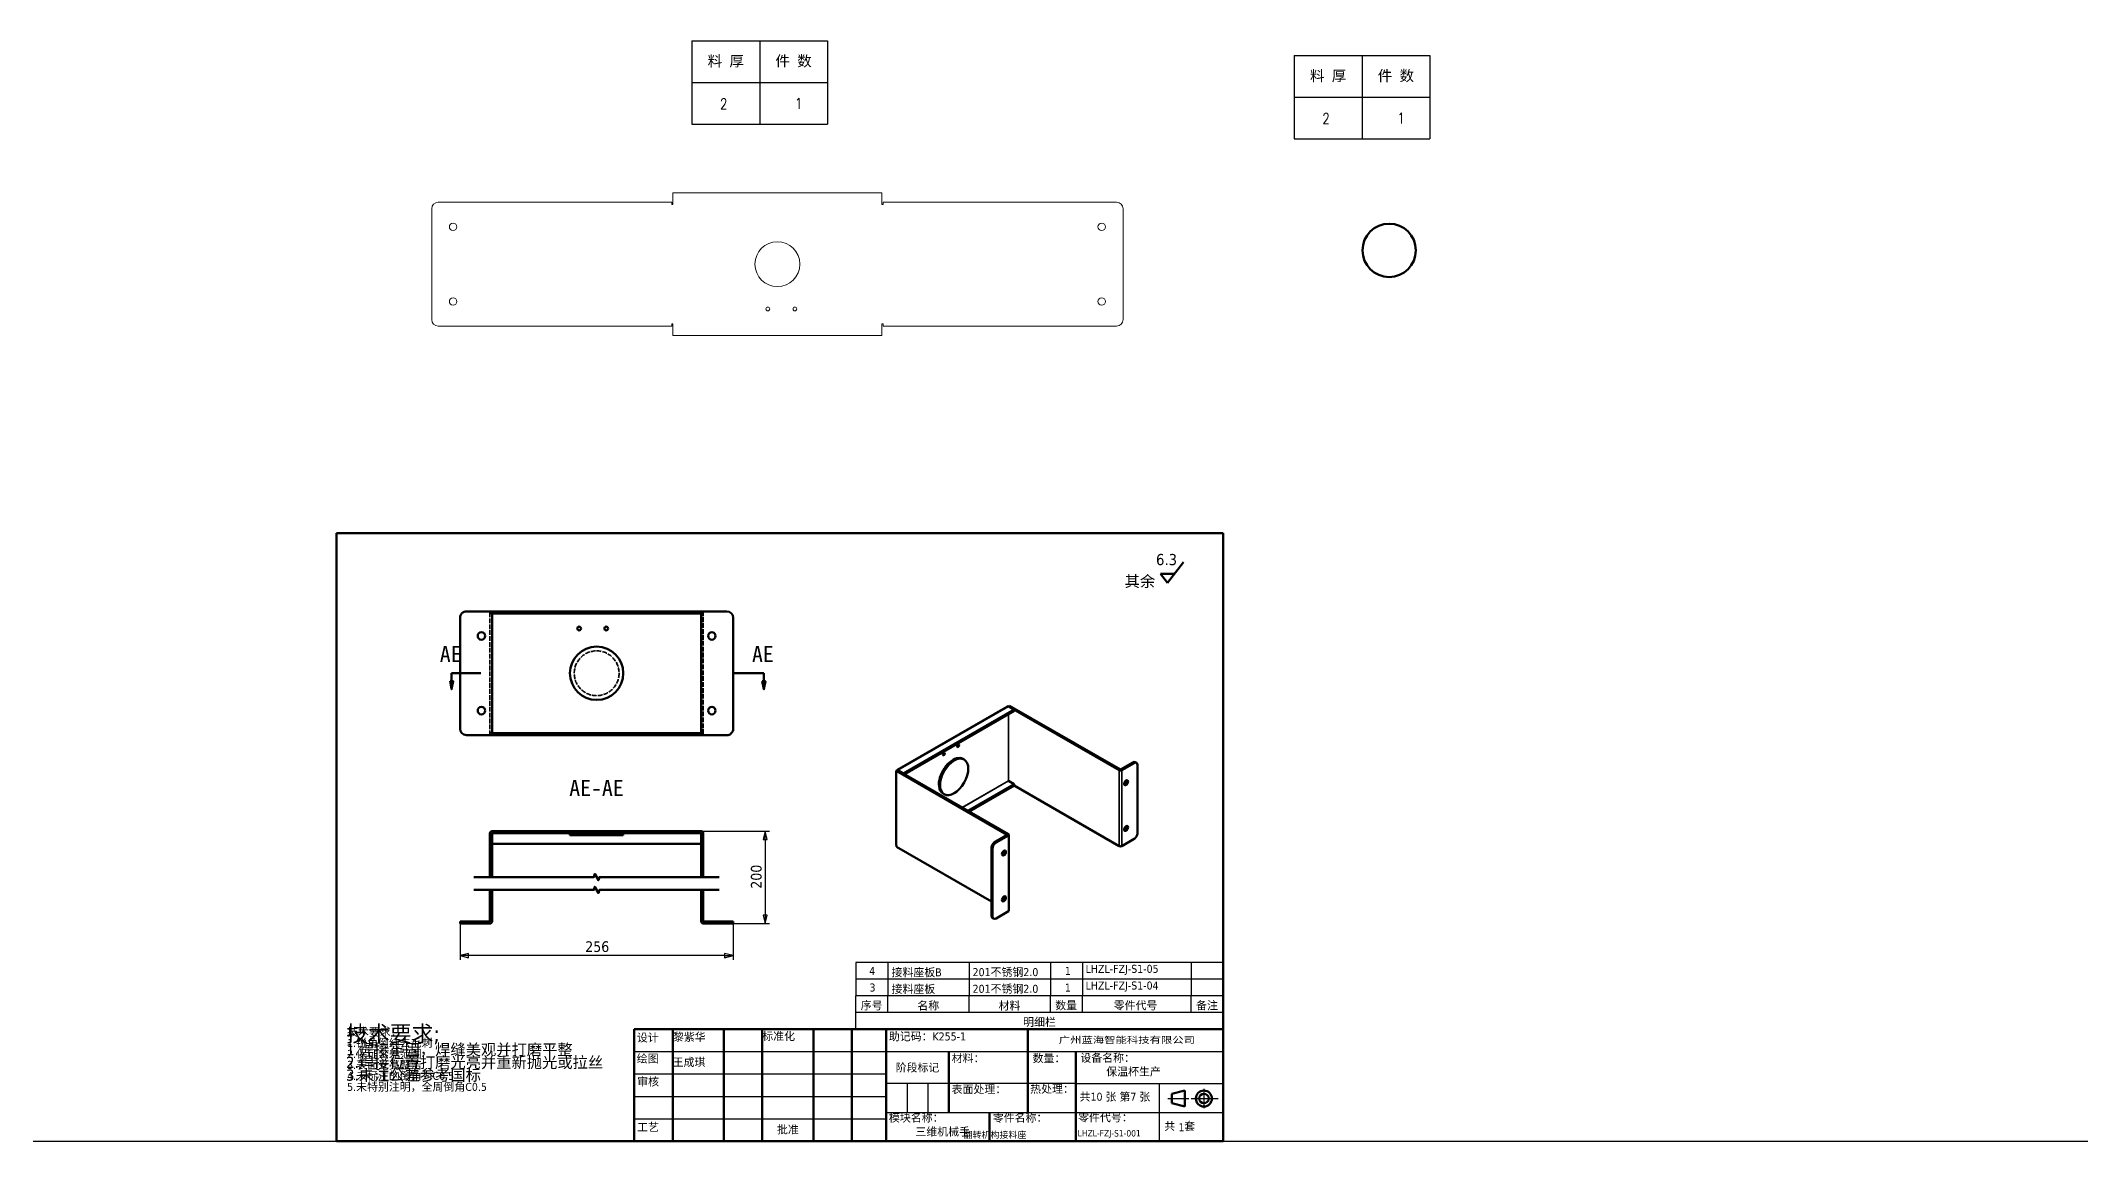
# Model space of a CAD drawing. Header units: millimetres. Extents: x 1472 to 285341, y -86221 to 5170.
# Drawn here: x 18563 to 20475, y -3300 to -2269 of the extents above; entities that cross this region are included whole.
import ezdxf
from ezdxf.enums import TextEntityAlignment as Align

# ---------------------------------------------------------------- set-up
doc = ezdxf.new("R2010")
doc.units = ezdxf.units.MM
doc.linetypes.add('CHAIN', pattern=[0.3543, 0.2362, -0.0295, 0.0591, -0.0295])
doc.linetypes.add('DASHED', pattern=[0.2067, 0.1654, -0.0413])
for name, color, linetype, lineweight in [('剖切线 (ISO)', 7, 'CHAIN', 70), ('剖面线 (ISO)', 7, 'Continuous', 18), ('可见 (ISO)', 7, 'Continuous', 50), ('可见窄的 (ISO)', 7, 'Continuous', 35), ('图框 (ISO)', 7, 'Continuous', 70), ('折线 (ISO)', 7, 'Continuous', 50), ('标题 (ISO)', 7, 'Continuous', 50), ('符号 (ISO)', 7, 'Continuous', 25), ('隐藏 (ISO)', 7, 'DASHED', 35)]:
    doc.layers.add(name, color=color, linetype=linetype, lineweight=lineweight)
doc.layers.add('尺寸 (ISO)', color=5, linetype='Continuous', lineweight=25, true_color=0x0000ff)
doc.styles.add('DIM', font='romans.shx', dxfattribs={"width": 0.8, "bigfont": 'bigfont.shx'})
doc.styles.get("Standard").update_dxf_attribs({"font": 'arial.ttf'})
doc.styles.add('文本样式19', font='tahoma.ttf')
doc.styles.add('文本样式91', font='tahoma.ttf')
doc.styles.add('标签文本 (ISO)', font='simfang.ttf')
doc.styles.add('注释文本 (ISO)', font='tahoma.ttf')
doc.dimstyles.new('默认 (GB)', dxfattribs={"dimscale": 4, "dimtxt": 2.5, "dimasz": 2, "dimexe": 1, "dimexo": 0, "dimgap": 0.75, "dimtad": 1, "dimtoh": 1, "dimrnd": 1e-08, "dimdsep": 46, "dimtxsty": '注释文本 (ISO)', "dimblk": 'Filled-1', "dimcen": 0.09, "dimdle": 10, "dimclrd": 256, "dimclre": 256, "dimclrt": 256, "dimaunit": 1, "dimazin": 2, "dimtfac": 0.8, "dimtdec": 3, "dimtmove": 0, "dimatfit": 3, "dimldrblk": 'Filled-2', "dimfxl": 0, "dimtolj": 1, "dimtzin": 0, "dimlwd": -1, "dimlwe": -1, "dimarcsym": 0})

# ---------------------------------------------------------------- blocks, each defined once
blk = doc.blocks.new('图框 A3-A4')
at = {"layer": '图框 (ISO)'}
for p, q in [((287, 200), (10, 200)), ((10, 200), (10, 10)), ((287, 10), (287, 200)), ((10, 10), (287, 10))]:
    blk.add_line(p, q, dxfattribs=at)
blk = doc.blocks.new('标题栏 GB1')
at = {"layer": '标题 (ISO)'}
for p, q in [((361.15, 211.7), (366.21, 218.12)), ((361.15, 211.7), (359.01, 214.46)), ((359.01, 214.46), (363.33, 214.46)), ((194.57, 65.23), (194.57, 72.23)), ((194.57, 72.23), (378.57, 72.23)), ((206.57, 65.23), (206.57, 72.23)), ((222.57, 65.23), (222.57, 72.23)), ((234.57, 65.23), (234.57, 72.23)), ((250.57, 65.23), (250.57, 72.23)), ((262.57, 65.23), (262.57, 72.23)), ((273.31, 65.23), (273.31, 72.23)), ((317.57, 65.23), (317.57, 72.23)), ((378.57, 72.23), (378.57, 65.23)), ((194.57, 37.23), (194.57, 65.23)), ((206.57, 37.23), (206.57, 65.23)), ((222.57, 44.23), (222.57, 65.23)), ((234.57, 37.23), (234.57, 65.23)), ((250.57, 37.23), (250.57, 65.23)), ((262.57, 37.23), (262.57, 65.23)), ((273.31, 65.23), (273.31, 37.23)), ((317.57, 55.23), (317.57, 65.23)), ((378.57, 65.23), (378.57, 37.23)), ((317.57, 55.23), (317.57, 46.23)), ((366.57, 53.06), (362.57, 52.06)), ((362.57, 52.06), (362.57, 49.06)), ((366.57, 48.06), (366.57, 53.06)), ((305.57, 46.23), (305.57, 37.23)), ((362.57, 49.06), (366.57, 48.06)), ((222.57, 44.23), (222.57, 37.23)), ((378.57, 37.23), (194.57, 37.23))]:
    blk.add_line(p, q, dxfattribs=at)
at = {"layer": '标题 (ISO)', "lineweight": 25}
for p, q in [((194.57, 65.23), (273.31, 65.23)), ((273.31, 65.23), (378.57, 65.23)), ((194.57, 58.23), (273.31, 58.23)), ((194.57, 51.23), (273.31, 51.23)), ((332.57, 55.23), (273.31, 55.23)), ((279.81, 55.23), (279.81, 46.23)), ((286.31, 55.23), (286.31, 46.23)), ((332.57, 55.23), (378.57, 55.23)), ((358.57, 55.23), (358.57, 46.23)), ((372.58, 53.56), (372.58, 47.56)), ((273.31, 46.23), (378.57, 46.23)), ((358.57, 46.23), (358.57, 37.23)), ((361.32, 50.56), (367.88, 50.56)), ((368.55, 50.56), (370.07, 50.56)), ((370.07, 50.56), (376.97, 50.56)), ((194.57, 44.23), (273.31, 44.23))]:
    blk.add_line(p, q, dxfattribs=at)
at = {"layer": '标题 (ISO)', "lineweight": 50}
for p, q in [((292.81, 65.23), (292.81, 46.23)), ((332.57, 65.23), (332.57, 37.23))]:
    blk.add_line(p, q, dxfattribs=at)
at = {"layer": '标题 (ISO)'}
for radius in [2.5, 1.5]:
    blk.add_circle((372.57, 50.56), radius, dxfattribs=at)
at = {"layer": '标题 (ISO)', "style": '注释文本 (ISO)'}
blk.add_text('阶段标记', height=2.5, dxfattribs=at).set_placement((283.06, 60.23), align=Align.MIDDLE_CENTER)
for s, insert, char_height, attachment_point in [('\\fTahoma|b0|i0;\\H3.5000;6.3', (357.6, 220.71), 3.5, 1), ('\\fTahoma|b0|i0;\\H3.5000;其余', (347.8, 213.91), 3.5, 1), ('\\fTahoma|b0|i0;设计', (195.38, 70.83), 2.5, 1), ('\\f仿宋|b0|i0;\\H2.5000;黎紫华', (206.66, 71.05), 2.5, 1), ('\\fTahoma|b0|i0;标准化', (234.57, 71.28), 2.5, 1), ('助记码：K255-1', (274.11, 71.21), 2.5, 1), ('\\fTahoma|b0|i0;\\W1.30;\\H2.0000;广州\\fArial|b0|i0;\\W1.30;\\H2.0000;蓝海\\fTahoma|b0|i0;\\W1.30;\\H2.0000;智能科技有限公司', (348.5, 68.73), 2, 5), ('\\fTahoma|b0|i0;绘图', (195.35, 64.28), 2.5, 1), ('\\fTahoma|b0|i0;材料：', (293.76, 64.39), 2.5, 1), ('\\fTahoma|b0|i0;数量：', (319.04, 64.37), 2.5, 1), ('\\fTahoma|b0|i0;设备名称：', (333.96, 64.5), 2.5, 1), ('\\fTahoma|b0|i0;审核', (195.48, 57.07), 2.5, 1), ('保温杯生产', (342.05, 60.22), 2.5, 1), ('\\fTahoma|b0|i0;热处理：', (318.29, 54.82), 2.5, 1), ('\\fTahoma|b0|i0;模块名称：', (274.14, 45.81), 2.5, 1), ('\\fTahoma|b0|i0;零件名称：', (306.59, 45.8), 2.5, 1), ('\\fTahoma|b0|i0;零件代号：', (333.25, 45.9), 2.5, 1), ('\\fTahoma|b0|i0;批准', (242.57, 40.73), 2.5, 5), ('三维机械手', (282.42, 41.45), 2.5, 1), ('1', (364.63, 42.81), 2.5, 1)]:
    blk.add_mtext(s, dxfattribs=dict(at, insert=insert, char_height=char_height, attachment_point=attachment_point))
at = {"layer": '标题 (ISO)', "insert": (104.85, 72.61), "char_height": 2.5, "attachment_point": 1, "line_spacing_factor": 0.823237, "style": '注释文本 (ISO)'}
blk.add_mtext('\\fTahoma|b0|i0;技术要求：\\P1.锐角倒纯去毛刺\\P2.保证公差范围\\P3.表面光亮整洁\\P4.未标注的倒角为C0.5\\P5.未特别注明，全周倒角C0.5\\P', dxfattribs=at)
at = {"layer": '标题 (ISO)', "char_height": 2.5, "attachment_point": 1, "style": '注释文本 (ISO)'}
for s, insert, width in [('\\f仿宋|b0|i0;\\H2.5000;王成琪', (206.57, 63.16), 11.2281), ('\\fTahoma|b0|i0;表面处理：', (293.74, 54.71), 17.19), ('\\fTahoma|b0|i0;工艺', (195.45, 42.85), 6.876), ('\\fTahoma|b0|i0;  共   套', (358.32, 43.18), 17.7919)]:
    blk.add_mtext(s, dxfattribs=dict(at, insert=insert, width=width))
at = {"layer": '标题 (ISO)', "insert": (333.72, 52.37), "char_height": 2.5, "width": 27.2374, "attachment_point": 1, "line_spacing_factor": 0.987884, "style": '注释文本 (ISO)'}
blk.add_mtext('共10 张 第7 张', dxfattribs=at)
at = {"layer": '标题 (ISO)'}
for tag, p, height, style in [('材料_001', (293.5, 56.7), 2.5, '注释文本 (ISO)'), ('零件代号_001', (306.4, 37.87), 2, '文本样式91'), ('描述_001', (333.1, 38.7), 2, '文本样式91')]:
    blk.add_attdef(tag, p, '', height=height, dxfattribs=dict(at, style=style))
at = {"layer": '标题 (ISO)', "style": '文本样式91'}
blk.add_attdef('热处理', text='', height=2, dxfattribs=at).set_placement((318.2, 50.63), align=Align.TOP_LEFT)
at = {"layer": '标题 (ISO)', "style": '文本样式19'}
for tag, p in [('工程核准人', (256.57, 40.73)), ('工程批准日期', (267.94, 40.73))]:
    blk.add_attdef(tag, text='', height=1, dxfattribs=at).set_placement(p, align=Align.MIDDLE_CENTER)
blk = doc.blocks.new('明细栏')
at = {"layer": '符号 (ISO)'}
for p, q in [((287, 65.83), (172.22, 65.83)), ((172.22, 65.83), (172.22, 55.41)), ((182.22, 65.83), (182.22, 55.41)), ((207.62, 65.83), (207.62, 55.41)), ((233.02, 65.83), (233.02, 55.41)), ((243.02, 65.83), (243.02, 55.41)), ((277, 65.83), (277, 55.41)), ((287, 65.83), (287, 55.41)), ((287, 60.62), (172.22, 60.62)), ((287, 55.41), (172.22, 55.41)), ((172.22, 50.21), (172.22, 55.41)), ((182.22, 50.21), (182.22, 55.41)), ((207.62, 50.21), (207.62, 55.41)), ((233.02, 50.21), (233.02, 55.41)), ((243.02, 50.21), (243.02, 55.41)), ((277, 50.21), (277, 55.41)), ((287, 50.21), (287, 55.41)), ((172.22, 45), (172.22, 50.21)), ((287, 50.21), (172.22, 50.21)), ((287, 45), (172.22, 45)), ((287, 45), (287, 50.21))]:
    blk.add_line(p, q, dxfattribs=at)
at = {"layer": '符号 (ISO)', "char_height": 2.5, "attachment_point": 7, "style": '注释文本 (ISO)'}
for s, insert in [('4', (176.41, 61.96)), ('接料座板B', (183.4, 61.23)), ('201不锈钢2.0', (208.71, 61.29)), ('1', (237.53, 61.95)), ('LHZL-FZJ-S1-05', (244.03, 61.92)), ('3', (176.5, 56.72)), ('接料座板', (183.4, 56.02)), ('201不锈钢2.0', (208.71, 56.08)), ('1', (237.53, 56.74)), ('LHZL-FZJ-S1-04', (244.03, 56.71)), ('序号', (173.75, 50.87)), ('名称', (191.46, 50.83)), ('材料', (216.83, 50.83)), ('数量', (234.53, 50.89)), ('零件代号', (252.81, 50.87)), ('备注', (278.56, 50.9)), ('明细栏', (224.52, 45.67))]:
    blk.add_mtext(s, dxfattribs=dict(at, insert=insert))
blk = doc.blocks.new('焊接')
at = {"layer": '符号 (ISO)', "insert": (-44.54, 11.05), "char_height": 2.5, "width": 89.076, "attachment_point": 1, "line_spacing_factor": 0.683636, "style": '注释文本 (ISO)'}
blk.add_mtext('{\\H2x;技术要求;\\P\\H0.7x;1.焊接牢固，焊缝美观并打磨平整\\H2.12498x; \\H0.47059x;\\P2.焊接位置打磨光亮并重新抛光或拉丝\\H1.84035x; \\H0.54337x;\\P3.未注公差参考国标\\H1.80945x; }', dxfattribs=at)
blk = doc.blocks.new('2dTransSection0')
at = {"layer": '剖切线 (ISO)', "linetype": 'Continuous'}
for p, q in [((45.44, 153.7), (45.94, 151.2)), ((46.44, 153.7), (45.44, 153.7)), ((45.94, 156.2), (45.94, 153.7)), ((45.94, 153.7), (45.94, 151.2)), ((45.94, 151.2), (46.44, 153.7)), ((143, 153.7), (143.5, 151.2)), ((144, 153.7), (143, 153.7)), ((143.5, 156.2), (143.5, 153.7)), ((143.5, 153.7), (143.5, 151.2)), ((143.5, 151.2), (144, 153.7))]:
    blk.add_line(p, q, dxfattribs=at)
at = {"layer": '剖切线 (ISO)', "linetype": 'Continuous', "lineweight": 140}
for p, q in [((45.94, 156.2), (55.08, 156.2)), ((134.36, 156.2), (143.5, 156.2))]:
    blk.add_line(p, q, dxfattribs=at)
at = {"layer": '剖切线 (ISO)', "linetype": 'Continuous', "flags": 128}
for points in [[(45.44, 153.7), (45.94, 151.2), (46.44, 153.7), (45.44, 153.7)], [(143, 153.7), (143.5, 151.2), (144, 153.7), (143, 153.7)]]:
    blk.add_lwpolyline(points, dxfattribs=at)
at = {"layer": '剖切线 (ISO)'}
for points in [[(45.44, 153.7), (45.94, 151.2), (46.44, 153.7), (45.44, 153.7)], [(143, 153.7), (143.5, 151.2), (144, 153.7), (143, 153.7)]]:
    blk.add_solid(points, dxfattribs=at)
at = {"layer": '剖切线 (ISO)', "char_height": 5, "attachment_point": 7, "style": '标签文本 (ISO)'}
for insert in [(42.23, 159.7), (139.79, 159.7)]:
    blk.add_mtext('AE', dxfattribs=dict(at, insert=insert))
blk = doc.blocks.new('Filled-1')
at = {"color": 0}
for p, q in [((0, 0), (-1, 0.25)), ((-1, 0.25), (-1, -0.25)), ((-1, 0), (0, 0)), ((-1, -0.25), (0, 0))]:
    blk.add_line(p, q, dxfattribs=at)
at = {"color": 0, "flags": 128}
blk.add_lwpolyline([(-1, -0.25), (0, 0), (-1, 0.25), (-1, -0.25)], dxfattribs=at)
at = {"color": 0}
blk.add_solid([(-1, -0.25), (0, 0), (-1, 0.25), (-1, -0.25)], dxfattribs=at)
blk = doc.blocks.new('*D514')
at = {"layer": 'Defpoints', "color": 0, "transparency": 16777216}
for p in [(19182.2, -3009.5), (19212.3, -3096.2), (19242.3, -3096.2)]:
    blk.add_point(p, dxfattribs=at)
at = {"layer": '尺寸 (ISO)', "transparency": 16777216}
for p, q in [((19182.2, -3009.5), (19246.3, -3009.5)), ((19242.3, -3017.5), (19242.3, -3088.2)), ((19212.3, -3096.2), (19246.3, -3096.2))]:
    blk.add_line(p, q, dxfattribs=at)
at = {"layer": '尺寸 (ISO)', "transparency": 16777216, "xscale": 8, "yscale": 8, "zscale": 8}
for p, rotation in [((19242.3, -3009.5), 90), ((19242.3, -3096.2), 270)]:
    blk.add_blockref('Filled-1', p, dxfattribs=dict(at, rotation=rotation))
at = {"layer": '尺寸 (ISO)', "transparency": 16777216, "insert": (19228.9, -3063.5), "char_height": 10, "attachment_point": 1, "rotation": 90, "style": '注释文本 (ISO)'}
blk.add_mtext('\\A1;200', dxfattribs=at)
blk = doc.blocks.new('Filled-2')
at = {"color": 0}
for p, q in [((0, 0), (-1, 0.125)), ((-1, 0.125), (-1, -0.125)), ((-1, 0), (0, 0)), ((-1, -0.125), (0, 0))]:
    blk.add_line(p, q, dxfattribs=at)
at = {"color": 0, "flags": 128}
blk.add_lwpolyline([(-1, -0.125), (0, 0), (-1, 0.125), (-1, -0.125)], dxfattribs=at)
at = {"color": 0}
blk.add_solid([(-1, -0.125), (0, 0), (-1, 0.125), (-1, -0.125)], dxfattribs=at)
blk = doc.blocks.new('*D515')
at = {"layer": 'Defpoints', "color": 0, "transparency": 16777216}
for p in [(18956.3, -3096.2), (19212.3, -3096.2), (18956.3, -3126.2)]:
    blk.add_point(p, dxfattribs=at)
at = {"layer": '尺寸 (ISO)', "transparency": 16777216}
for p, q in [((18956.3, -3096.2), (18956.3, -3130.2)), ((19212.3, -3096.2), (19212.3, -3130.2)), ((19204.3, -3126.2), (18964.3, -3126.2))]:
    blk.add_line(p, q, dxfattribs=at)
at = {"layer": '尺寸 (ISO)', "transparency": 16777216, "xscale": 8, "yscale": 8, "zscale": 8, "rotation": 180}
blk.add_blockref('Filled-1', (18956.3, -3126.2), dxfattribs=at)
at = {"layer": '尺寸 (ISO)', "transparency": 16777216, "xscale": 8, "yscale": 8, "zscale": 8}
blk.add_blockref('Filled-1', (19212.3, -3126.2), dxfattribs=at)
at = {"layer": '尺寸 (ISO)', "transparency": 16777216, "insert": (19073.6, -3112.8), "char_height": 10, "attachment_point": 1, "style": '注释文本 (ISO)'}
blk.add_mtext('\\A1;256', dxfattribs=at)
blk = doc.blocks.new('*T31')
at = {"color": 0, "linetype": 'ByBlock', "lineweight": -2, "transparency": 16777216}
for p, q in [((0, 0), (127, 0)), ((0, 0), (0, -78)), ((63.5, 0), (63.5, -78)), ((127, 0), (127, -78)), ((0, -39), (127, -39)), ((0, -78), (127, -78))]:
    blk.add_line(p, q, dxfattribs=at)
at = {"color": 0, "transparency": 16777216, "char_height": 10, "width": 60.5, "attachment_point": 5}
for s, insert in [('{\\fSimSun|b0|i0|c134|p2;料 厚}', (31.75, -19.5)), ('{\\fSimSun|b0|i0|c134|p2;件 数}', (95.25, -19.5))]:
    blk.add_mtext(s, dxfattribs=dict(at, insert=insert))
blk = doc.blocks.new('拆图参数')
blk.add_blockref('*T31', (-63.5, 78))
at = {"style": 'DIM', "width": 0.8}
blk.add_attdef('6', text='', height=10, dxfattribs=at).set_placement((-37.1, 18.9), align=Align.MIDDLE_LEFT)
blk.add_attdef('1', text='', height=10, dxfattribs=at).set_placement((36.6, 19.3), align=Align.MIDDLE_CENTER)

msp = doc.modelspace()

# ---------------------------------------------------------------- hatches: boundary and pattern name
at = {"layer": '剖面线 (ISO)'}
h = msp.add_hatch(dxfattribs=at)
h.set_pattern_fill('ANSI31', color=256, scale=76.2, style=0)
h.set_pattern_definition([(45, (18810.579, -3330.183), (-6.7352, 6.7352), [])])
edge = h.paths.add_edge_path()
edge.add_line((18986.29799, -3064.63343), (18984.29799, -3064.63343))
edge.add_line((18984.29799, -3064.63343), (18984.29799, -3094.1135))
edge.add_ellipse((18984.19799, -3094.1135), major_axis=(0.1, 0), ratio=1, start_angle=270, end_angle=360, ccw=False)
edge.add_line((18984.19799, -3094.2135), (18956.29799, -3094.21349))
edge.add_line((18956.29799, -3094.21349), (18956.29799, -3096.21349))
edge.add_line((18956.29799, -3096.21349), (18984.19799, -3096.2135))
edge.add_ellipse((18984.19799, -3094.1135), major_axis=(0, -2.1), ratio=1, start_angle=0, end_angle=90)
edge.add_line((18986.29799, -3094.1135), (18986.29799, -3064.63343))
edge = h.paths.add_edge_path()
edge.add_line((18984.29801, -3052.63342), (18986.29801, -3052.63342))
edge.add_line((18986.29801, -3052.63342), (18986.29801, -3011.55283))
edge.add_ellipse((18986.39801, -3011.55283), major_axis=(-0.1, 0), ratio=1, start_angle=270, end_angle=360, ccw=False)
edge.add_line((18986.39801, -3011.45283), (19059.29801, -3011.45284))
edge.add_line((19059.29801, -3011.45284), (19063.29801, -3011.45284))
edge.add_line((19063.29801, -3011.45284), (19063.29801, -3009.45284))
edge.add_line((19063.29801, -3009.45284), (18986.39801, -3009.45283))
edge.add_ellipse((18986.39801, -3011.55283), major_axis=(0, 2.1), ratio=1, start_angle=0, end_angle=90)
edge.add_line((18984.29801, -3011.55283), (18984.29801, -3052.63342))
edge = h.paths.add_edge_path()
edge.add_line((19184.29799, -3064.63343), (19182.29799, -3064.63343))
edge.add_line((19182.29799, -3064.63343), (19182.29799, -3094.11352))
edge.add_ellipse((19184.39799, -3094.11352), major_axis=(-2.1, 0), ratio=1, start_angle=0, end_angle=90)
edge.add_line((19184.39799, -3096.21352), (19212.29799, -3096.21352))
edge.add_line((19212.29799, -3096.21352), (19212.29799, -3094.21352))
edge.add_line((19212.29799, -3094.21352), (19184.39799, -3094.21352))
edge.add_ellipse((19184.39799, -3094.11352), major_axis=(0, -0.1), ratio=1, start_angle=270, end_angle=360, ccw=False)
edge.add_line((19184.29799, -3094.11352), (19184.29799, -3064.63343))
edge = h.paths.add_edge_path()
edge.add_line((19182.29801, -3052.63342), (19184.29801, -3052.63342))
edge.add_line((19184.29801, -3052.63342), (19184.29801, -3011.55285))
edge.add_ellipse((19182.19801, -3011.55285), major_axis=(2.1, 0), ratio=1, start_angle=0, end_angle=90)
edge.add_line((19182.19801, -3009.45285), (19105.29801, -3009.45285))
edge.add_line((19105.29801, -3009.45285), (19105.29801, -3011.45285))
edge.add_line((19105.29801, -3011.45285), (19109.29801, -3011.45285))
edge.add_line((19109.29801, -3011.45285), (19182.19801, -3011.45285))
edge.add_ellipse((19182.19801, -3011.55285), major_axis=(0, 0.1), ratio=1, start_angle=270, end_angle=360, ccw=False)
edge.add_line((19182.29801, -3011.55285), (19182.29801, -3052.63342))
h = msp.add_hatch(dxfattribs=at)
h.set_pattern_fill('ANSI31', color=256, scale=76.2, angle=90.00021046, style=0)
h.set_pattern_definition([(135.0002, (18810.579, -3330.183), (-6.73517, -6.73522), [])])
h.paths.add_polyline_path([(19059.29801, -3011.45284), (19059.29801, -3013.45284), (19109.29801, -3013.45285), (19109.29801, -3011.45285), (19105.29801, -3011.45285), (19063.29801, -3011.45284)])

# ---------------------------------------------------------------- linework, layer by layer
at = {"color": 7, "linetype": 'Continuous', "lineweight": 15}
for p, q in [((18929.74593, -2530.09765), (18929.74593, -2426.09765)), ((18935.74593, -2420.09765), (19154.64593, -2420.09765)), ((19154.64593, -2422.19765), (19154.64593, -2420.09765)), ((19155.84593, -2422.19765), (19154.64593, -2422.19765)), ((19155.84593, -2411.09765), (19155.84593, -2422.19765)), ((19351.64593, -2411.09765), (19155.84593, -2411.09765)), ((19351.64593, -2422.19765), (19351.64593, -2411.09765)), ((19352.84593, -2422.19765), (19351.64593, -2422.19765)), ((19352.84593, -2420.09765), (19352.84593, -2422.19765)), ((19571.74593, -2420.09765), (19352.84593, -2420.09765)), ((19577.74593, -2530.09765), (19577.74593, -2426.09765)), ((19154.64593, -2536.09765), (18935.74593, -2536.09765)), ((19154.64593, -2533.99765), (19155.84593, -2533.99765)), ((19154.64593, -2536.09765), (19154.64593, -2533.99765)), ((19155.84593, -2533.99765), (19155.84593, -2545.09765)), ((19351.64593, -2533.99765), (19352.84593, -2533.99765)), ((19351.64593, -2545.09765), (19351.64593, -2533.99765)), ((19352.84593, -2533.99765), (19352.84593, -2536.09765)), ((19352.84593, -2536.09765), (19571.74593, -2536.09765)), ((19155.84593, -2545.09765), (19351.64593, -2545.09765))]:
    msp.add_line(p, q, dxfattribs=at)
msp.add_line((2134.45746, -3300.18267), (59424.02574, -3300.18267))
for centre, radius in [((18949.74593, -2443.09765), 3.5), ((19557.74593, -2443.09765), 3.5), ((19253.74593, -2478.09765), 21), ((18949.74593, -2513.09765), 3.5), ((19244.75304, -2520.09765), 1.75), ((19270.15304, -2520.09765), 1.75), ((19557.74593, -2513.09765), 3.5)]:
    msp.add_circle(centre, radius, dxfattribs=at)
for centre, start, end in [((18935.74593, -2426.09765), 90, 180), ((19571.74593, -2426.09765), 0, 90), ((18935.74593, -2530.09765), 180, 270), ((19571.74593, -2530.09765), 270, 0)]:
    msp.add_arc(centre, 6, start, end, dxfattribs=at)
at = {"layer": '可见 (ISO)'}
for p, q in [((18956.29802, -2913.57508), (18956.29803, -2809.57508)), ((18962.29803, -2803.57508), (18984.19803, -2803.57508)), ((18986.29803, -2803.57508), (18984.19803, -2803.57508)), ((18986.29803, -2803.57508), (18986.29802, -2919.57508)), ((18986.39803, -2805.67508), (18986.29803, -2805.67508)), ((18986.39803, -2805.57508), (18986.39803, -2803.57508)), ((19182.19803, -2803.5751), (18986.39803, -2803.57508)), ((19182.19803, -2805.5751), (18986.39803, -2805.57508)), ((18986.39803, -2805.57508), (18986.39803, -2805.67508)), ((19182.19803, -2805.5751), (19182.19803, -2803.5751)), ((19182.19803, -2805.5751), (19182.19803, -2805.6751)), ((19182.29803, -2805.6751), (19182.19803, -2805.6751)), ((19182.29802, -2919.5751), (19182.29803, -2803.5751)), ((19184.39803, -2803.5751), (19182.29803, -2803.5751)), ((19184.39803, -2803.5751), (19206.29803, -2803.5751)), ((19212.29803, -2809.57511), (19212.29802, -2913.57511)), ((19365.72878, -2952.35555), (19469.56741, -2892.55887)), ((19475.60365, -2895.65953), (19371.76502, -2955.45621)), ((19475.60365, -2896.88585), (19372.77676, -2956.09991)), ((19470.35338, -2892.6361), (19475.60365, -2895.65953)), ((19471.46708, -2891.99477), (19470.40642, -2892.60556)), ((19470.40642, -2892.60556), (19470.40642, -2892.66664)), ((19574.24505, -2952.40225), (19470.40642, -2892.60556)), ((19575.30571, -2951.79146), (19471.46708, -2891.99477)), ((19475.60365, -2896.88585), (19475.60365, -2895.65953)), ((18984.19802, -2919.57508), (18962.29802, -2919.57508)), ((18984.19802, -2919.57508), (18986.29802, -2919.57508)), ((18986.29802, -2917.47508), (18986.39802, -2917.47508)), ((18986.39802, -2917.57508), (18986.39802, -2917.47508)), ((18986.39802, -2917.57508), (19182.19802, -2917.5751)), ((18986.39802, -2917.57508), (18986.39802, -2919.57508)), ((18986.39802, -2919.57508), (19182.19802, -2919.5751)), ((19182.19802, -2917.5751), (19182.19802, -2917.4751)), ((19182.19802, -2917.4751), (19182.29802, -2917.4751)), ((19182.19802, -2917.5751), (19182.19802, -2919.5751)), ((19182.29802, -2919.5751), (19184.39802, -2919.5751)), ((19206.29802, -2919.5751), (19184.39802, -2919.5751)), ((19427.73788, -2941.81876), (19428.79854, -2942.42956)), ((19364.93975, -3022.27175), (19364.93975, -2953.72042)), ((19366.46172, -2952.46332), (19365.40106, -2953.07411)), ((19365.40106, -2953.07411), (19365.40106, -2954.36175)), ((19365.40106, -2953.07411), (19469.23969, -3012.87081)), ((19470.30035, -3012.26001), (19366.46172, -2952.46332)), ((19371.76502, -2955.45621), (19366.51475, -2952.43278)), ((19371.76502, -2955.51729), (19371.76502, -2955.45621)), ((19475.60364, -2965.55981), (19470.35338, -2962.53639)), ((19470.40641, -2962.44453), (19470.40641, -2962.56693)), ((19587.026, -2945.10327), (19575.41177, -2951.79146)), ((19576.47243, -2952.40225), (19588.08666, -2945.71407)), ((19589.27165, -2944.88261), (19590.33231, -2945.4934)), ((19591.26864, -2947.56065), (19591.26864, -3011.32933)), ((19409.02418, -2974.31564), (19410.08484, -2974.92644)), ((19432.40389, -2990.43689), (19475.60364, -2965.55981)), ((19433.46866, -2991.05005), (19475.60364, -2966.78613)), ((19475.60364, -2965.55981), (19475.60364, -2966.78613)), ((19574.24504, -3023.52886), (19475.60364, -2966.72506)), ((18984.29801, -3011.55283), (18984.29801, -3052.63342)), ((18986.29801, -3052.63342), (18986.29801, -3011.55283)), ((19063.29801, -3009.45284), (18986.39801, -3009.45283)), ((18986.39801, -3011.45283), (19063.29801, -3011.45284)), ((18986.39801, -3011.55283), (18986.39801, -3011.45283)), ((18986.39801, -3021.45283), (18986.39801, -3011.55283)), ((19059.29801, -3011.45284), (19059.29801, -3013.45284)), ((19109.29801, -3011.45285), (19059.29801, -3011.45284)), ((19059.29801, -3013.45284), (19109.29801, -3013.45285)), ((19063.29801, -3011.45284), (19063.29801, -3009.45284)), ((19063.29801, -3009.45284), (19105.29801, -3009.45285)), ((19182.19801, -3009.45285), (19105.29801, -3009.45285)), ((19105.29801, -3009.45285), (19105.29801, -3011.45285)), ((19105.29801, -3011.45285), (19182.19801, -3011.45285)), ((19109.29801, -3013.45285), (19109.29801, -3011.45285)), ((19182.19801, -3011.55285), (19182.19801, -3011.45285)), ((19182.19801, -3021.45285), (19182.19801, -3011.55285)), ((19182.29801, -3011.55285), (19182.29801, -3052.63342)), ((19184.29801, -3052.63342), (19184.29801, -3011.55285)), ((19457.62546, -3019.62007), (19469.23969, -3012.93188)), ((19458.68612, -3020.23087), (19470.30035, -3013.54268)), ((19470.76166, -3012.90135), (19470.76165, -3084.02795)), ((19588.08666, -3016.84067), (19576.47243, -3023.52886)), ((18986.39801, -3021.45283), (19182.19801, -3021.45285)), ((19365.40105, -3022.91308), (19365.40105, -3024.20072)), ((19454.44348, -3075.47684), (19365.40105, -3024.20072)), ((19454.44347, -3088.90009), (19454.44348, -3025.13142)), ((19455.50413, -3089.51089), (19455.50414, -3025.74221)), ((18984.29799, -3064.63343), (18984.29799, -3094.1135)), ((18986.29799, -3094.1135), (18986.29799, -3064.63343)), ((19182.29799, -3064.63343), (19182.29799, -3094.11352)), ((19184.29799, -3094.11352), (19184.29799, -3064.63343)), ((18984.19799, -3094.2135), (18956.29799, -3094.21349)), ((18956.29799, -3094.21349), (18956.29799, -3096.21349)), ((18956.29799, -3096.21349), (18984.19799, -3096.2135)), ((19212.29799, -3094.21352), (19184.39799, -3094.21352)), ((19184.39799, -3096.21352), (19212.29799, -3096.21352)), ((19212.29799, -3096.21352), (19212.29799, -3094.21352)), ((19455.37981, -3090.96734), (19456.44047, -3091.57813)), ((19470.30034, -3084.66928), (19458.68611, -3091.35747))]:
    msp.add_line(p, q, dxfattribs=at)
for centre, radius in [((19827.22247, -2465.13334), 25), ((18976.29803, -2826.57508), 3.5), ((19067.89092, -2819.57509), 1.75), ((19093.29092, -2819.57509), 1.75), ((19192.29803, -2826.5751), 3.5), ((19084.29803, -2861.57509), 25), ((18976.29802, -2896.57508), 3.5), ((19192.29802, -2896.5751), 3.5)]:
    msp.add_circle(centre, radius, dxfattribs=at)
for centre, radius, start, end in [((18962.29803, -2809.57508), 6, 89.99999433, 179.9999944), ((19206.29803, -2809.5751), 6, 359.9999944, 89.99999433), ((18962.29802, -2913.57508), 6, 179.9999944, 269.99999433), ((19206.29802, -2913.5751), 6, 269.99999433, 359.9999944), ((18986.39801, -3011.55283), 2.1, 89.99999433, 179.99999434), ((18986.39801, -3011.55283), 0.1, 89.99999433, 179.99999434), ((19182.19801, -3011.55285), 2.1, 359.9999944, 89.99999433), ((19182.19801, -3011.55285), 0.1, 359.9999944, 89.99999433), ((18984.19799, -3094.1135), 0.1, 269.99999433, 359.99999434), ((18984.19799, -3094.1135), 2.1, 269.99999433, 359.99999434), ((19184.39799, -3094.11352), 2.1, 179.99999434, 269.99999433), ((19184.39799, -3094.11352), 0.1, 179.9999944, 269.99999433)]:
    msp.add_arc(centre, radius, start, end, dxfattribs=at)
for centre, major_axis, ratio, start_param, end_param in [((19470.35338, -2893.92374), (-0.78598, 1.36487), 0.5780931729, 5.4997209019, 6.2831853072), ((19418.38103, -2958.0672), (-9.35685, -16.24844), 0.5780931159, 3.1415926536, 6.2831853072), ((19408.61919, -2936.71435), (0.65498, 1.13739), 0.5780931159, 4.0799088776, 5.3448690832), ((19422.08957, -2928.95727), (0.65498, 1.13739), 0.5780931159, 4.0799088776, 5.3448690832), ((19366.51475, -2953.72042), (-1.575, 0), 0.5758616438, 5.4977871931, 7.0685835199), ((19366.51475, -2953.72042), (-0.78598, 1.36487), 0.5780931729, 5.4997209019, 7.0666497125), ((19470.35338, -2962.47507), (0.075, 0), 0.5758616438, 0.7853982127, 2.3561945395), ((19470.35338, -2962.47507), (-0.03743, 0.06499), 0.5780931729, 0.7873319215, 2.3581282483), ((19575.35874, -2951.76092), (1.575, 0), 0.5758616438, 3.9269908663, 5.4977871931), ((19575.35874, -2951.76092), (-0.075, 0), 0.5758616438, 0.7853982127, 2.3561945395), ((19579.60138, -2963.48151), (1.30996, 2.27478), 0.5780931159, 3.5566932028, 5.8680847579), ((19587.026, -2948.78223), (2.24564, 3.89963), 0.5780931159, 0, 0.783464356), ((19588.08666, -2949.39303), (2.24564, 3.89963), 0.5780931159, 5.4958533364, 7.0666496632), ((19457.62546, -3023.29904), (-2.24564, -3.89963), 0.5780931159, 3.9250570096, 5.4958533364), ((19458.68612, -3023.90983), (2.24564, 3.89963), 0.5780931159, 0.783464356, 2.3542606828), ((19469.18666, -3012.90134), (0.075, 0), 0.5758616438, 5.4977871931, 7.0685835199), ((19469.18666, -3012.90134), (1.575, 0), 0.5758616438, 5.4977871931, 7.0685835199), ((19579.60138, -3006.40274), (1.30996, 2.27478), 0.5780931159, 3.5566932028, 5.8680847579), ((19588.08666, -3013.16171), (-2.24564, -3.89963), 0.5780931159, 0.783464356, 2.3542606828), ((19366.51475, -3022.27175), (-1.575, 0), 0.5758616438, 0, 0.7853982127), ((19465.05008, -3029.44721), (1.30996, 2.27478), 0.5780931159, 3.5566932028, 5.8680847579), ((19575.35873, -3022.88752), (-1.575, 0), 0.5758616438, 0.7853982127, 2.3561945395), ((19465.05008, -3072.36843), (1.30996, 2.27478), 0.5780931159, 3.5566932028, 5.8680847579), ((19457.62545, -3087.06771), (-2.24564, -3.89963), 0.5780931159, 5.4958533364, 6.2831853072), ((19458.68611, -3087.67851), (-2.24564, -3.89963), 0.5780931159, 5.4958533364, 7.0666496632), ((19469.18665, -3084.02795), (1.575, 0), 0.5758616438, 5.4977871931, 6.2831853072)]:
    msp.add_ellipse(centre, major_axis=major_axis, ratio=ratio, start_param=start_param, end_param=end_param, dxfattribs=at)
for centre, major_axis in [((19419.44169, -2958.678), (9.35685, 16.24844)), ((19409.67985, -2937.32515), (0.65498, 1.13739)), ((19423.15023, -2929.56807), (0.65498, 1.13739)), ((19580.66204, -2964.09231), (1.30996, 2.27478)), ((19580.66204, -3007.01353), (1.30996, 2.27478)), ((19466.11074, -3030.058), (1.30996, 2.27478)), ((19466.11074, -3072.97923), (1.30996, 2.27478))]:
    msp.add_ellipse(centre, major_axis=major_axis, ratio=0.5780931159, dxfattribs=at)
at = {"layer": '可见窄的 (ISO)'}
for p, q in [((19470.35338, -2892.6361), (19366.51475, -2952.43278)), ((19470.30034, -2962.44453), (19470.30035, -2899.93982)), ((19470.40641, -2899.87874), (19470.40641, -2962.44453)), ((19365.40106, -2954.36175), (19365.40105, -3022.91308)), ((19366.51475, -2952.43278), (19366.51475, -2952.49386)), ((19427.04735, -2987.35227), (19470.30034, -2962.44453)), ((19470.35338, -2962.53639), (19427.15362, -2987.41346)), ((19574.24504, -3023.52886), (19574.24505, -2952.40225)), ((19574.24505, -2952.40225), (19575.30571, -2951.79146)), ((19575.41177, -2951.79146), (19576.47243, -2952.40225)), ((19576.47243, -2952.40225), (19576.47243, -3023.52886)), ((19587.026, -2945.10327), (19588.08666, -2945.71407)), ((19458.68612, -3020.23087), (19457.62546, -3019.62007)), ((19469.23969, -3012.87081), (19470.30035, -3012.26001)), ((19469.23969, -3012.93188), (19469.23969, -3012.87081)), ((19470.30035, -3013.54268), (19469.23969, -3012.93188)), ((19470.30034, -3084.66928), (19470.30035, -3013.54268)), ((19454.44348, -3025.13142), (19455.50414, -3025.74221)), ((19455.50413, -3089.51089), (19454.44347, -3088.90009))]:
    msp.add_line(p, q, dxfattribs=at)
at = {"layer": '折线 (ISO)', "flags": 128}
for points in [[(18969.29801, -3052.63342), (19081.76211, -3052.63342), (19082.56596, -3049.63342), (19086.03006, -3055.63342), (19086.83391, -3052.63342), (19199.29801, -3052.63342)], [(18969.29799, -3064.63343), (19081.7621, -3064.63343), (19082.56594, -3061.63343), (19086.03005, -3067.63342), (19086.83389, -3064.63343), (19199.29799, -3064.63343)]]:
    msp.add_lwpolyline(points, dxfattribs=at)
at = {"layer": '隐藏 (ISO)', "ltscale": 26.723801}
for p, q in [((18984.29802, -2919.57508), (18984.29803, -2803.57508)), ((19184.29803, -2803.5751), (19184.29802, -2919.5751))]:
    msp.add_line(p, q, dxfattribs=at)
at = {"layer": '隐藏 (ISO)', "ltscale": 1.269698}
for p, q in [((18986.29803, -2805.67508), (18984.29803, -2805.67508)), ((19182.29803, -2805.6751), (19184.29803, -2805.6751)), ((18986.29802, -2917.47508), (18984.29802, -2917.47508)), ((19182.29802, -2917.4751), (19184.29802, -2917.4751))]:
    msp.add_line(p, q, dxfattribs=at)
at = {"layer": '隐藏 (ISO)', "ltscale": 26.597906}
msp.add_circle((19084.29803, -2861.57509), 21, dxfattribs=at)

# ---------------------------------------------------------------- block references
for p in [(19237.13147, -2346.70982), (19801.76578, -2360.52157)]:
    msp.add_blockref('拆图参数', p).add_auto_attribs({'1': '1', '6': '2'})
at = {"xscale": 3, "yscale": 3, "zscale": 3}
for name, p in [('图框 A3-A4', (18810.57889, -3330.18267)), ('焊接', (18983.07272, -3225.11753))]:
    msp.add_blockref(name, p, dxfattribs=at)
ref = msp.add_blockref('标题栏 GB1', (18535.86547, -3411.85828), dxfattribs=dict(xscale=3, yscale=3, zscale=3))
ref.add_attrib('零件代号_001', '翻转机构接料座', (19428.31073, -3297.20189), dxfattribs={"layer": '标题 (ISO)', "height": 6, "style": '文本样式91'})
ref.add_attrib('描述_001', 'LHZL-FZJ-S1-001', (19535.16556, -3295.7593), dxfattribs={"layer": '标题 (ISO)', "height": 6.0000001, "style": '文本样式91'})
at = {"layer": '剖切线 (ISO)', "xscale": 3, "yscale": 3, "zscale": 3}
msp.add_blockref('2dTransSection0', (18810.57889, -3330.18267), dxfattribs=at)
at = {"layer": '符号 (ISO)', "xscale": 3, "yscale": 3, "zscale": 3}
msp.add_blockref('明细栏', (18810.57889, -3330.18267), dxfattribs=at)

# ---------------------------------------------------------------- texts
at = {"layer": '符号 (ISO)', "insert": (19058.64461, -2976.5578), "char_height": 15, "attachment_point": 7, "style": '标签文本 (ISO)'}
msp.add_mtext('AE-AE', dxfattribs=at)

# ---------------------------------------------------------------- dimensions: what is measured, and where the dimension line sits
at = {"layer": '尺寸 (ISO)'}
dim = msp.add_linear_dim(base=(19242.298, -3096.21352), p1=(19182.19801, -3009.45285), p2=(19212.29799, -3096.21352), angle=270, text='200', dimstyle='默认 (GB)', override={"dimtoh": 0, "dimdec": 2, "dimlfac": 2.305192, "dimtp": 0, "dimtm": 0, "dimtdec": 2, "dimtofl": 0, "dimatfit": 1}, dxfattribs=at)
dim.commit()
dim.dimension.update_dxf_attribs({"geometry": '*D514', "text_midpoint": (19242.298, -3052.83319), "dimtype": 160})
dim = msp.add_linear_dim(base=(18956.29799, -3126.21352), p1=(19212.29799, -3096.21352), p2=(18956.29799, -3096.21349), angle=180, dimstyle='默认 (GB)', override={"dimtoh": 0, "dimdec": 2, "dimtp": 0, "dimtm": 0, "dimtdec": 2, "dimtofl": 0, "dimatfit": 1}, dxfattribs=at)
dim.commit()
dim.dimension.update_dxf_attribs({"geometry": '*D515', "text_midpoint": (19084.29799, -3126.21352), "dimtype": 160})

doc.saveas('drawing.dxf')
